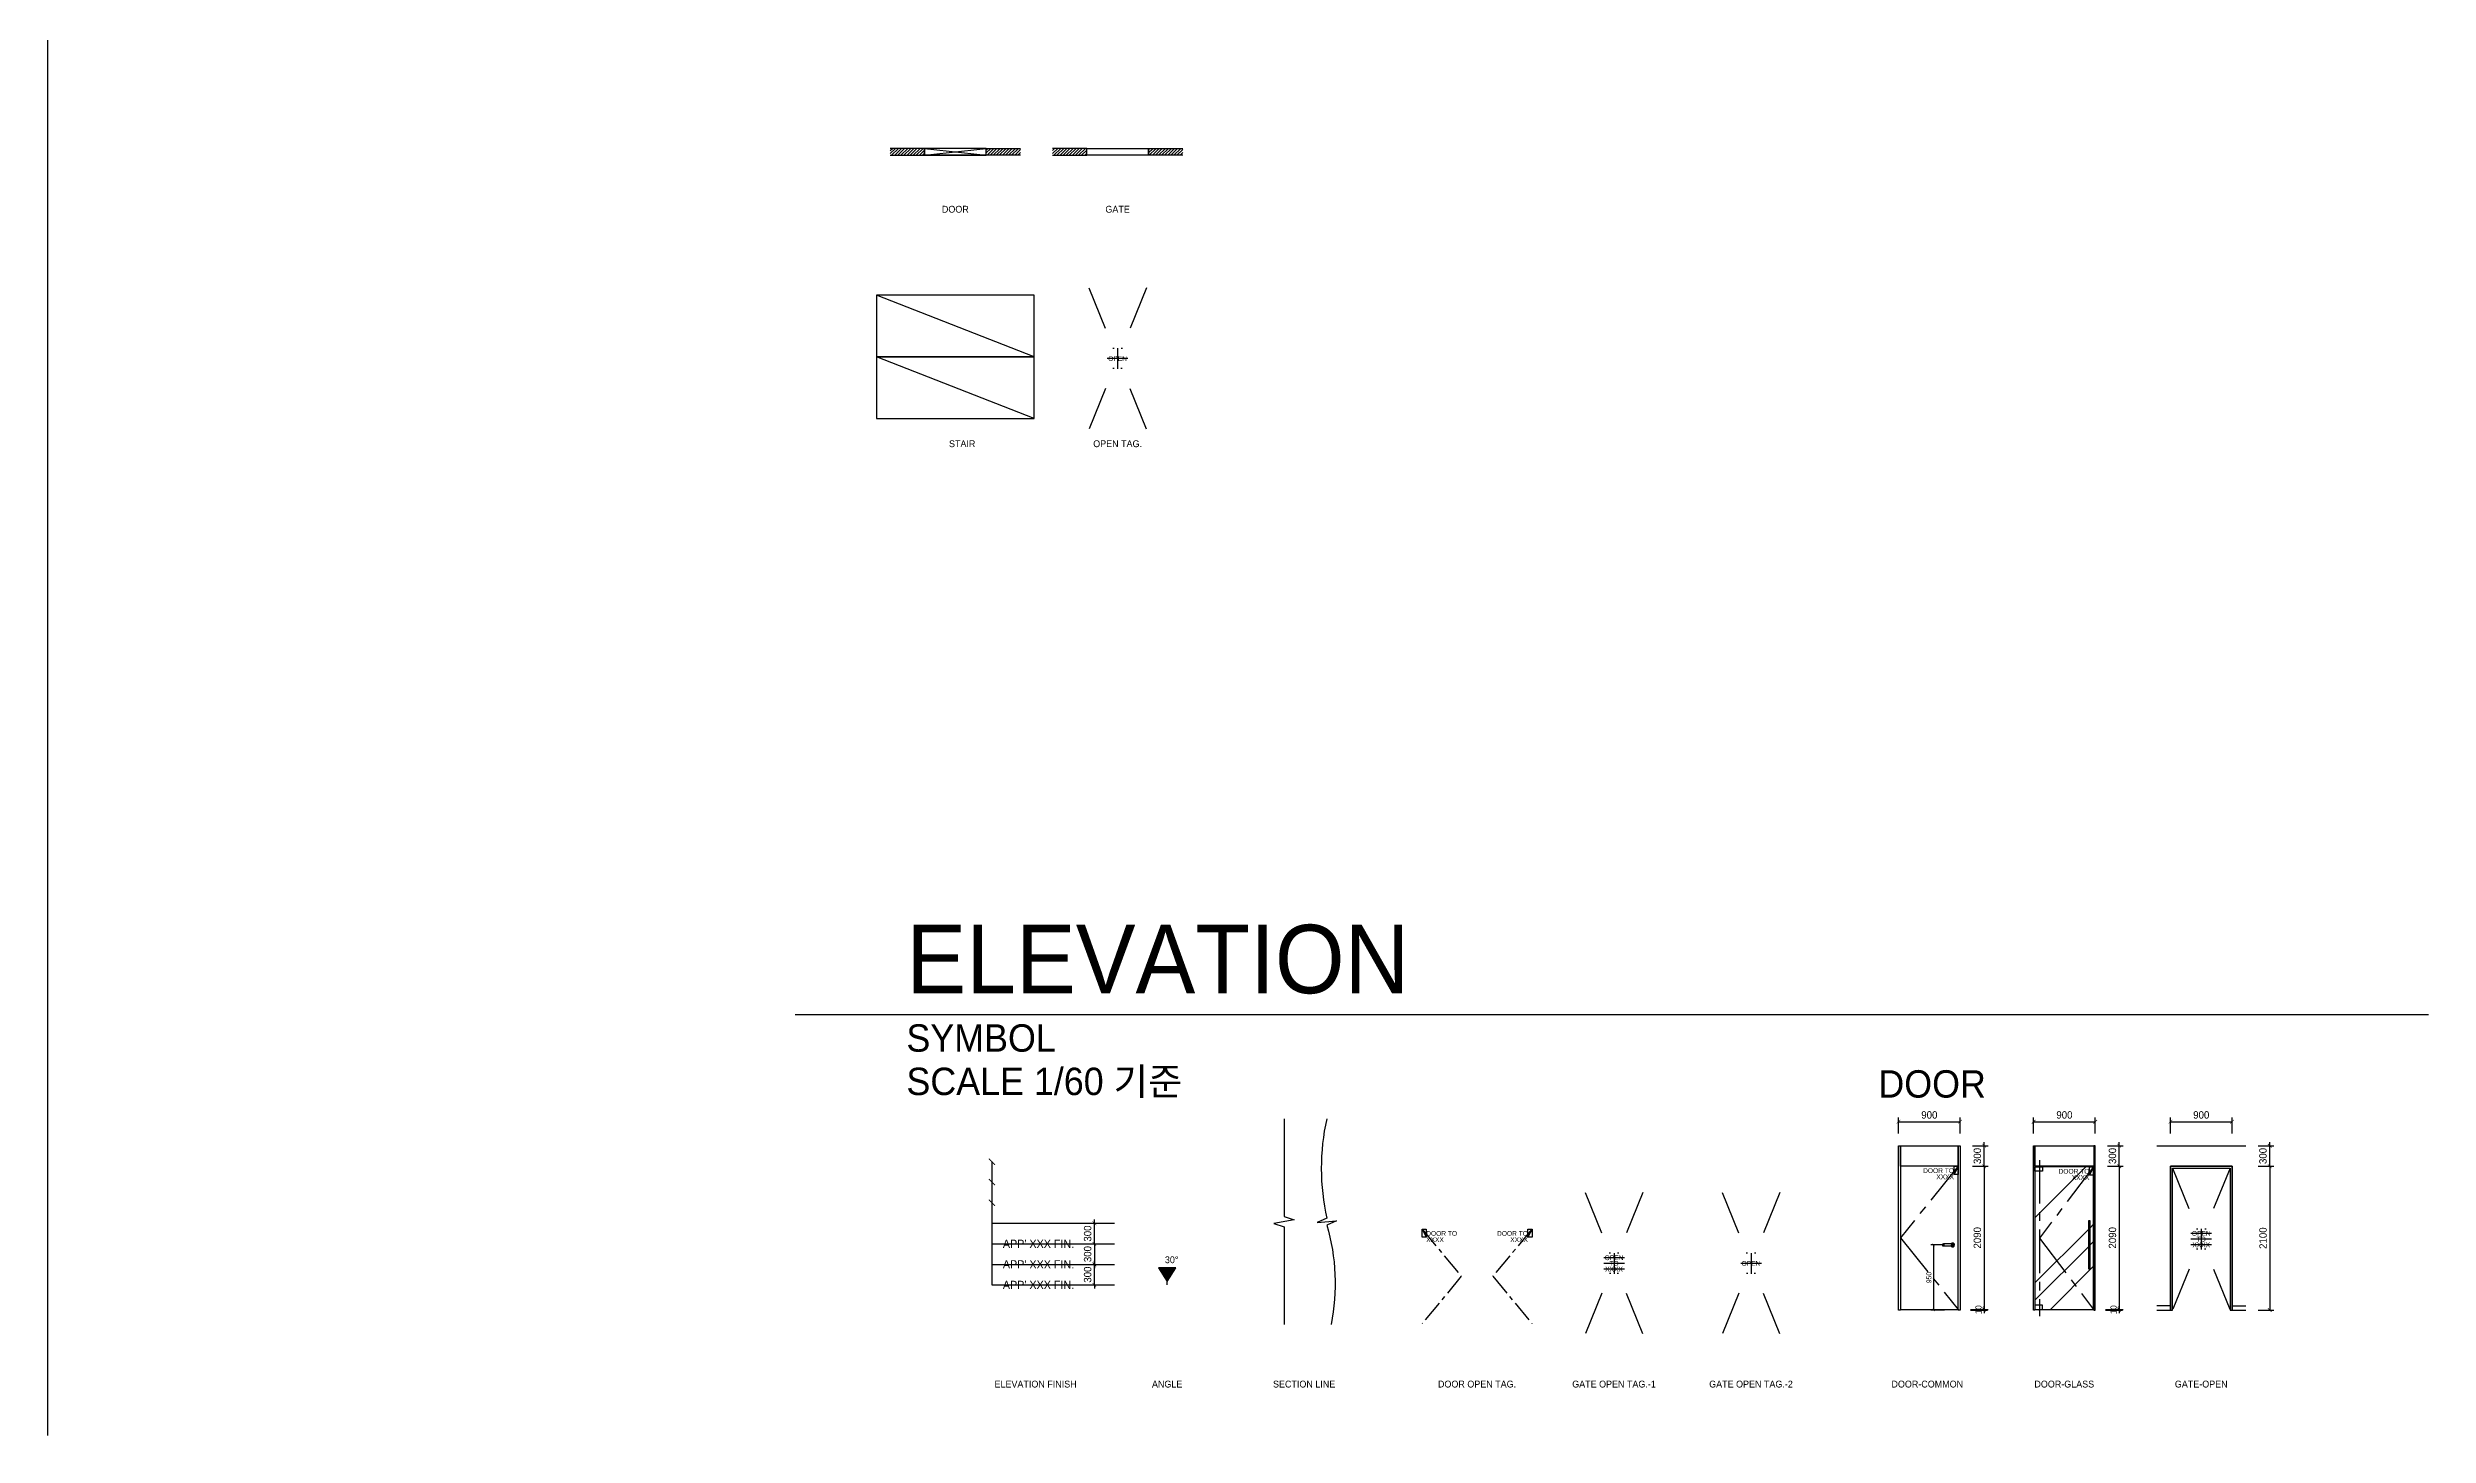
# Model space of a CAD drawing. Header units: millimetres. Extents: x -551172 to 227904, y -3435 to 261611.
# Drawn here: x -475751 to -440991, y 102667 to 122932 of the extents above; entities that cross this region are included whole.
import ezdxf
from ezdxf.enums import TextEntityAlignment as Align

# ---------------------------------------------------------------- set-up
doc = ezdxf.new("R2010")
doc.units = ezdxf.units.MM
doc.header["$LTSCALE"] = 100
doc.header["$PDMODE"] = 3
doc.linetypes.add('CENTER', pattern=[50.8, 31.75, -6.35, 6.35, -6.35])
doc.linetypes.add('DIVIDE', pattern=[31.75, 12.7, -6.35, 0, -6.35, 0, -6.35])
doc.layers.get('DEFPOINTS').update_dxf_attribs({"color": 248})
for name, color, linetype in [('0 @ 1', 7, 'Continuous'), ('C-DOOR', 1, 'Continuous'), ('C-OPEN', 1, 'DIVIDE'), ('C-STAIR', 1, 'Continuous'), ('E-BASEBOARD', 5, 'Continuous'), ('E-DIM(IN)', 14, 'Continuous'), ('E-DIM(OUT)', 1, 'Continuous'), ('E-DOOR', 6, 'Continuous'), ('E-DOOR @ 1', 6, 'Continuous'), ('E-DOOR(OPEN)', 1, 'CENTER'), ('E-DOOR(OPEN) @ 1', 1, 'CENTER'), ('E-HAT', 251, 'Continuous'), ('E-OPEN', 1, 'DIVIDE'), ('E-OPEN @ 1', 1, 'DIVIDE'), ('E-SYM', 7, 'Continuous'), ('E-SYM @ 1', 7, 'Continuous'), ('E-WALL1', 2, 'Continuous'), ('E-WALL2', 3, 'Continuous'), ('F-HAT', 251, 'Continuous'), ('F-WALL1', 2, 'Continuous'), ('F-WALL2', 3, 'Continuous')]:
    doc.layers.add(name, color=color, linetype=linetype)
doc.styles.add('YOURNAME', font='HYWULM.TTF')
doc.dimstyles.new('YOURNAME-100', dxfattribs={"dimscale": 100, "dimtxt": 1.8, "dimasz": 0.9, "dimexe": 1, "dimexo": 3, "dimgap": 0.7, "dimtad": 1, "dimdec": 0, "dimzin": 0, "dimdsep": 46, "dimtxsty": 'YOURNAME', "dimblk": 'ARCHTICK', "dimcen": 0, "dimclrd": 1, "dimclre": 1, "dimclrt": 7, "dimadec": 0, "dimazin": 0, "dimtfac": 1, "dimtdec": 0, "dimtix": 1, "dimtmove": 2, "dimatfit": 3, "dimldrblk": 'ARCHTICK', "dimfxl": 0, "dimtolj": 1, "dimtzin": 0, "dimarcsym": 0})
doc.dimstyles.new('YOURNAME-40', dxfattribs={"dimscale": 40, "dimtxt": 1.8, "dimasz": 0.9, "dimexe": 1, "dimexo": 3, "dimgap": 0.7, "dimtad": 1, "dimdec": 0, "dimzin": 0, "dimdsep": 46, "dimtxsty": 'YOURNAME', "dimblk": 'ARCHTICK', "dimcen": 0, "dimclrd": 1, "dimclre": 1, "dimclrt": 7, "dimadec": 0, "dimazin": 0, "dimtfac": 1, "dimtdec": 0, "dimtix": 1, "dimtmove": 2, "dimatfit": 3, "dimldrblk": 'ARCHTICK', "dimfxl": 0, "dimtolj": 1, "dimtzin": 0, "dimarcsym": 0})
doc.dimstyles.new('YOURNAME-50', dxfattribs={"dimscale": 50, "dimtxt": 1.8, "dimasz": 0.9, "dimexe": 1, "dimexo": 3, "dimgap": 0.7, "dimtad": 1, "dimdec": 0, "dimzin": 0, "dimdsep": 46, "dimtxsty": 'YOURNAME', "dimblk": 'ARCHTICK', "dimcen": 0, "dimclrd": 1, "dimclre": 1, "dimclrt": 7, "dimadec": 0, "dimazin": 0, "dimtfac": 1, "dimtdec": 0, "dimtix": 1, "dimtmove": 2, "dimatfit": 3, "dimldrblk": 'ARCHTICK', "dimfxl": 0, "dimtolj": 1, "dimtzin": 0, "dimarcsym": 0})
doc.dimstyles.new('YOURNAME-60', dxfattribs={"dimscale": 60, "dimtxt": 1.8, "dimasz": 0.9, "dimexe": 1, "dimexo": 3, "dimgap": 0.7, "dimtad": 1, "dimdec": 0, "dimzin": 0, "dimdsep": 46, "dimtxsty": 'YOURNAME', "dimblk": 'ARCHTICK', "dimcen": 0, "dimclrd": 1, "dimclre": 1, "dimclrt": 7, "dimadec": 0, "dimazin": 0, "dimtfac": 1, "dimtdec": 0, "dimtix": 1, "dimtmove": 2, "dimatfit": 3, "dimldrblk": 'ARCHTICK', "dimfxl": 0, "dimtolj": 1, "dimtzin": 0, "dimarcsym": 0})

# ---------------------------------------------------------------- blocks, each defined once
blk = doc.blocks.new('E-SYM-GATE OPEN')
at = {"layer": 'DEFPOINTS'}
for p, q in [((-66232, -58141), (-66532, -58141)), ((-66232, -58308), (-66532, -58308))]:
    blk.add_line(p, q, dxfattribs=at)
at = {"layer": 'DEFPOINTS', "color": 156}
for p, q in [((-66232, -58224), (-66532, -58224)), ((-66382, -58074), (-66382, -58374))]:
    blk.add_line(p, q, dxfattribs=at)
at = {"layer": 'E-OPEN', "color": 7, "style": 'YOURNAME'}
blk.add_attdef('OPNAME', text='', height=70, dxfattribs=at).set_placement((-66382, -58308), align=Align.MIDDLE_CENTER)
at = {"layer": 'E-OPEN @ 1', "color": 7, "style": 'YOURNAME'}
for s, p in [('OPEN', (-66382, -58141)), ('TO', (-66382, -58224))]:
    blk.add_text(s, height=70, dxfattribs=at).set_placement(p, align=Align.MIDDLE_CENTER)
blk = doc.blocks.new('*U596')
at = {"layer": 'E-SYM'}
ref = blk.add_blockref('E-SYM-GATE OPEN', (-377925, 163757), dxfattribs=at)
ref.add_attrib('OPNAME', 'XXXX', dxfattribs={"layer": 'E-DOOR @ 1', "color": 7, "height": 70, "style": 'YOURNAME'}).set_placement((-444307, 105449), align=Align.MIDDLE_CENTER)
blk = doc.blocks.new('E-SYM-RM.NAME2')
at = {"layer": 'DEFPOINTS', "color": 156}
blk.add_line((-180045, -52344), (-180105, -52464), dxfattribs=at)
blk.add_lwpolyline([(-180105, -52344), (-180045, -52344), (-180045, -52464), (-180105, -52464)], close=True, dxfattribs=at)
at = {"layer": 'E-DOOR(OPEN)', "color": 7, "style": 'YOURNAME'}
blk.add_attdef('RMNAME', text='', height=70, dxfattribs=at).set_placement((-180105, -52464), align=Align.TOP_RIGHT)
blk.add_attdef('DOORTO', text='', height=70, dxfattribs=at).set_placement((-180105, -52464), align=Align.BOTTOM_RIGHT)
blk = doc.blocks.new('*U597')
at = {"layer": 'E-DOOR(OPEN)'}
ref = blk.add_blockref('E-SYM-RM.NAME2', (-267812, 158942), dxfattribs=at)
ref.add_attrib('DOORTO', 'DOOR TO', dxfattribs={"layer": 'E-DOOR(OPEN) @ 1', "color": 7, "height": 70, "style": 'YOURNAME'}).set_placement((-447917, 106477), align=Align.BOTTOM_RIGHT)
ref.add_attrib('RMNAME', 'XXXX', dxfattribs={"layer": 'E-DOOR(OPEN) @ 1', "color": 7, "height": 70, "style": 'YOURNAME'}).set_placement((-447917, 106477), align=Align.TOP_RIGHT)
blk = doc.blocks.new('*U598')
at = {"layer": 'E-DOOR(OPEN)'}
ref = blk.add_blockref('E-SYM-RM.NAME2', (-265834, 158932), dxfattribs=at)
ref.add_attrib('DOORTO', 'DOOR TO', dxfattribs={"layer": 'E-DOOR(OPEN) @ 1', "color": 7, "height": 70, "style": 'YOURNAME'}).set_placement((-445940, 106467), align=Align.BOTTOM_RIGHT)
ref.add_attrib('RMNAME', 'XXXX', dxfattribs={"layer": 'E-DOOR(OPEN) @ 1', "color": 7, "height": 70, "style": 'YOURNAME'}).set_placement((-445940, 106467), align=Align.TOP_RIGHT)
blk = doc.blocks.new('_ArchTick')
at = {"color": 0, "linetype": 'ByBlock', "const_width": 0.15}
blk.add_lwpolyline([(-0.5, -0.5), (0.5, 0.5)], dxfattribs=at)
blk = doc.blocks.new('*D47')
at = {"layer": 'DEFPOINTS', "color": 0}
for p in [(-447827, 107247), (-448727, 106897), (-447827, 106897)]:
    blk.add_point(p, dxfattribs=at)
at = {"layer": 'E-DIM(OUT)', "color": 1, "lineweight": -2}
for p, q in [((-448727, 107077), (-448727, 107307)), ((-448727, 107247), (-447827, 107247)), ((-447827, 107077), (-447827, 107307))]:
    blk.add_line(p, q, dxfattribs=at)
at = {"layer": 'E-DIM(OUT)', "color": 1, "lineweight": -2, "xscale": 54, "yscale": 54, "zscale": 54, "rotation": 180}
blk.add_blockref('_ArchTick', (-448727, 107247), dxfattribs=at)
at = {"layer": 'E-DIM(OUT)', "color": 1, "lineweight": -2, "xscale": 54, "yscale": 54, "zscale": 54}
blk.add_blockref('_ArchTick', (-447827, 107247), dxfattribs=at)
at = {"layer": 'E-DIM(OUT)', "color": 7, "insert": (-448277, 107346), "char_height": 108, "attachment_point": 5, "style": 'YOURNAME'}
blk.add_mtext('\\A1;900', dxfattribs=at)
blk = doc.blocks.new('*D48')
at = {"layer": 'DEFPOINTS', "color": 0}
for p in [(-445855, 107247), (-446755, 106897), (-445855, 106897)]:
    blk.add_point(p, dxfattribs=at)
at = {"layer": 'E-DIM(OUT)', "color": 1, "lineweight": -2}
for p, q in [((-446755, 107077), (-446755, 107307)), ((-446755, 107247), (-445855, 107247)), ((-445855, 107077), (-445855, 107307))]:
    blk.add_line(p, q, dxfattribs=at)
at = {"layer": 'E-DIM(OUT)', "color": 1, "lineweight": -2, "xscale": 54, "yscale": 54, "zscale": 54, "rotation": 180}
blk.add_blockref('_ArchTick', (-446755, 107247), dxfattribs=at)
at = {"layer": 'E-DIM(OUT)', "color": 1, "lineweight": -2, "xscale": 54, "yscale": 54, "zscale": 54}
blk.add_blockref('_ArchTick', (-445855, 107247), dxfattribs=at)
at = {"layer": 'E-DIM(OUT)', "color": 7, "insert": (-446305, 107346), "char_height": 108, "attachment_point": 5, "style": 'YOURNAME'}
blk.add_mtext('\\A1;900', dxfattribs=at)
blk = doc.blocks.new('*D49')
at = {"layer": 'DEFPOINTS', "color": 0}
for p in [(-445855, 106597), (-445855, 104507), (-445505, 104507)]:
    blk.add_point(p, dxfattribs=at)
at = {"layer": 'E-DIM(OUT)', "color": 1, "lineweight": -2}
for p, q in [((-445675, 106597), (-445445, 106597)), ((-445505, 106597), (-445505, 104507)), ((-445675, 104507), (-445445, 104507))]:
    blk.add_line(p, q, dxfattribs=at)
at = {"layer": 'E-DIM(OUT)', "color": 1, "lineweight": -2, "xscale": 54, "yscale": 54, "zscale": 54}
for p, rotation in [((-445505, 106597), 90), ((-445505, 104507), 270)]:
    blk.add_blockref('_ArchTick', p, dxfattribs=dict(at, rotation=rotation))
at = {"layer": 'E-DIM(OUT)', "color": 7, "insert": (-445603, 105552), "char_height": 108, "attachment_point": 5, "rotation": 90, "style": 'YOURNAME'}
blk.add_mtext('\\A1;2090', dxfattribs=at)
blk = doc.blocks.new('*D50')
at = {"layer": 'DEFPOINTS', "color": 0}
for p in [(-445855, 104507), (-445855, 104497), (-445505, 104507)]:
    blk.add_point(p, dxfattribs=at)
at = {"layer": 'E-DIM(OUT)', "color": 1, "lineweight": -2}
for p, q in [((-445705, 104507), (-445455, 104507)), ((-445705, 104497), (-445455, 104497)), ((-445505, 104507), (-445505, 104552)), ((-445505, 104497), (-445505, 104507)), ((-445505, 104497), (-445505, 104452))]:
    blk.add_line(p, q, dxfattribs=at)
at = {"layer": 'E-DIM(OUT)', "color": 1, "lineweight": -2, "xscale": 45, "yscale": 45, "zscale": 45}
for p, rotation in [((-445505, 104507), 270), ((-445505, 104497), 90)]:
    blk.add_blockref('_ArchTick', p, dxfattribs=dict(at, rotation=rotation))
at = {"layer": 'E-DIM(OUT)', "color": 7, "insert": (-445587, 104502), "char_height": 90, "attachment_point": 5, "rotation": 90, "style": 'YOURNAME'}
blk.add_mtext('\\A1;10', dxfattribs=at)
blk = doc.blocks.new('*D51')
at = {"layer": 'DEFPOINTS', "color": 0}
for p in [(-445855, 106897), (-445505, 106897), (-445855, 106597)]:
    blk.add_point(p, dxfattribs=at)
at = {"layer": 'E-DIM(OUT)', "color": 1, "lineweight": -2}
for p, q in [((-445675, 106897), (-445445, 106897)), ((-445505, 106897), (-445505, 106951)), ((-445505, 106597), (-445505, 106897)), ((-445675, 106597), (-445445, 106597)), ((-445505, 106597), (-445505, 106543))]:
    blk.add_line(p, q, dxfattribs=at)
at = {"layer": 'E-DIM(OUT)', "color": 1, "lineweight": -2, "xscale": 54, "yscale": 54, "zscale": 54}
for p, rotation in [((-445505, 106897), 270), ((-445505, 106597), 90)]:
    blk.add_blockref('_ArchTick', p, dxfattribs=dict(at, rotation=rotation))
at = {"layer": 'E-DIM(OUT)', "color": 7, "insert": (-445603, 106747), "char_height": 108, "attachment_point": 5, "rotation": 90, "style": 'YOURNAME'}
blk.add_mtext('\\A1;300', dxfattribs=at)
blk = doc.blocks.new('*D52')
at = {"layer": 'DEFPOINTS', "color": 0}
for p in [(-447827, 106597), (-447827, 104507), (-447477, 104507)]:
    blk.add_point(p, dxfattribs=at)
at = {"layer": 'E-DIM(OUT)', "color": 1, "lineweight": -2}
for p, q in [((-447647, 106597), (-447417, 106597)), ((-447477, 106597), (-447477, 104507)), ((-447647, 104507), (-447417, 104507))]:
    blk.add_line(p, q, dxfattribs=at)
at = {"layer": 'E-DIM(OUT)', "color": 1, "lineweight": -2, "xscale": 54, "yscale": 54, "zscale": 54}
for p, rotation in [((-447477, 106597), 90), ((-447477, 104507), 270)]:
    blk.add_blockref('_ArchTick', p, dxfattribs=dict(at, rotation=rotation))
at = {"layer": 'E-DIM(OUT)', "color": 7, "insert": (-447576, 105552), "char_height": 108, "attachment_point": 5, "rotation": 90, "style": 'YOURNAME'}
blk.add_mtext('\\A1;2090', dxfattribs=at)
blk = doc.blocks.new('*D53')
at = {"layer": 'DEFPOINTS', "color": 0}
for p in [(-447827, 104507), (-447827, 104497), (-447477, 104507)]:
    blk.add_point(p, dxfattribs=at)
at = {"layer": 'E-DIM(OUT)', "color": 1, "lineweight": -2}
for p, q in [((-447677, 104507), (-447427, 104507)), ((-447677, 104497), (-447427, 104497)), ((-447477, 104507), (-447477, 104552)), ((-447477, 104497), (-447477, 104507)), ((-447477, 104497), (-447477, 104452))]:
    blk.add_line(p, q, dxfattribs=at)
at = {"layer": 'E-DIM(OUT)', "color": 1, "lineweight": -2, "xscale": 45, "yscale": 45, "zscale": 45}
for p, rotation in [((-447477, 104507), 270), ((-447477, 104497), 90)]:
    blk.add_blockref('_ArchTick', p, dxfattribs=dict(at, rotation=rotation))
at = {"layer": 'E-DIM(OUT)', "color": 7, "insert": (-447559, 104502), "char_height": 90, "attachment_point": 5, "rotation": 90, "style": 'YOURNAME'}
blk.add_mtext('\\A1;10', dxfattribs=at)
blk = doc.blocks.new('*D54')
at = {"layer": 'DEFPOINTS', "color": 0}
for p in [(-447827, 106897), (-447477, 106897), (-447827, 106597)]:
    blk.add_point(p, dxfattribs=at)
at = {"layer": 'E-DIM(OUT)', "color": 1, "lineweight": -2}
for p, q in [((-447647, 106897), (-447417, 106897)), ((-447477, 106897), (-447477, 106951)), ((-447477, 106597), (-447477, 106897)), ((-447647, 106597), (-447417, 106597)), ((-447477, 106597), (-447477, 106543))]:
    blk.add_line(p, q, dxfattribs=at)
at = {"layer": 'E-DIM(OUT)', "color": 1, "lineweight": -2, "xscale": 54, "yscale": 54, "zscale": 54}
for p, rotation in [((-447477, 106897), 270), ((-447477, 106597), 90)]:
    blk.add_blockref('_ArchTick', p, dxfattribs=dict(at, rotation=rotation))
at = {"layer": 'E-DIM(OUT)', "color": 7, "insert": (-447576, 106747), "char_height": 108, "attachment_point": 5, "rotation": 90, "style": 'YOURNAME'}
blk.add_mtext('\\A1;300', dxfattribs=at)
blk = doc.blocks.new('*D55')
at = {"layer": 'DEFPOINTS', "color": 0}
for p in [(-447937, 105447), (-448217, 104497), (-447937, 104497)]:
    blk.add_point(p, dxfattribs=at)
at = {"layer": 'E-DIM(IN)', "color": 1, "lineweight": -2}
for p, q in [((-448057, 105447), (-448257, 105447)), ((-448217, 105447), (-448217, 104497)), ((-448057, 104497), (-448257, 104497))]:
    blk.add_line(p, q, dxfattribs=at)
at = {"layer": 'E-DIM(IN)', "color": 1, "lineweight": -2, "xscale": 36, "yscale": 36, "zscale": 36}
for p, rotation in [((-448217, 105447), 90), ((-448217, 104497), 270)]:
    blk.add_blockref('_ArchTick', p, dxfattribs=dict(at, rotation=rotation))
at = {"layer": 'E-DIM(IN)', "color": 7, "insert": (-448283, 104972), "char_height": 72, "attachment_point": 5, "rotation": 90, "style": 'YOURNAME'}
blk.add_mtext('\\A1;950', dxfattribs=at)
blk = doc.blocks.new('*D56')
at = {"layer": 'DEFPOINTS', "color": 0}
for p in [(-443657, 106597), (-443657, 104497), (-443307, 104497)]:
    blk.add_point(p, dxfattribs=at)
at = {"layer": 'E-DIM(OUT)', "color": 1, "lineweight": -2}
for p, q in [((-443477, 106597), (-443247, 106597)), ((-443307, 106597), (-443307, 104497)), ((-443477, 104497), (-443247, 104497))]:
    blk.add_line(p, q, dxfattribs=at)
at = {"layer": 'E-DIM(OUT)', "color": 1, "lineweight": -2, "xscale": 54, "yscale": 54, "zscale": 54}
for p, rotation in [((-443307, 106597), 90), ((-443307, 104497), 270)]:
    blk.add_blockref('_ArchTick', p, dxfattribs=dict(at, rotation=rotation))
at = {"layer": 'E-DIM(OUT)', "color": 7, "insert": (-443405, 105547), "char_height": 108, "attachment_point": 5, "rotation": 90, "style": 'YOURNAME'}
blk.add_mtext('\\A1;2100', dxfattribs=at)
blk = doc.blocks.new('*D57')
at = {"layer": 'DEFPOINTS', "color": 0}
for p in [(-443657, 106897), (-443307, 106897), (-443657, 106597)]:
    blk.add_point(p, dxfattribs=at)
at = {"layer": 'E-DIM(OUT)', "color": 1, "lineweight": -2}
for p, q in [((-443477, 106897), (-443247, 106897)), ((-443307, 106897), (-443307, 106951)), ((-443307, 106597), (-443307, 106897)), ((-443477, 106597), (-443247, 106597)), ((-443307, 106597), (-443307, 106543))]:
    blk.add_line(p, q, dxfattribs=at)
at = {"layer": 'E-DIM(OUT)', "color": 1, "lineweight": -2, "xscale": 54, "yscale": 54, "zscale": 54}
for p, rotation in [((-443307, 106897), 270), ((-443307, 106597), 90)]:
    blk.add_blockref('_ArchTick', p, dxfattribs=dict(at, rotation=rotation))
at = {"layer": 'E-DIM(OUT)', "color": 7, "insert": (-443406, 106747), "char_height": 108, "attachment_point": 5, "rotation": 90, "style": 'YOURNAME'}
blk.add_mtext('\\A1;300', dxfattribs=at)
blk = doc.blocks.new('*D58')
at = {"layer": 'DEFPOINTS', "color": 0}
for p in [(-443857, 107247), (-444757, 106897), (-443857, 106897)]:
    blk.add_point(p, dxfattribs=at)
at = {"layer": 'E-DIM(OUT)', "color": 1, "lineweight": -2}
for p, q in [((-444757, 107077), (-444757, 107307)), ((-444757, 107247), (-443857, 107247)), ((-443857, 107077), (-443857, 107307))]:
    blk.add_line(p, q, dxfattribs=at)
at = {"layer": 'E-DIM(OUT)', "color": 1, "lineweight": -2, "xscale": 54, "yscale": 54, "zscale": 54, "rotation": 180}
blk.add_blockref('_ArchTick', (-444757, 107247), dxfattribs=at)
at = {"layer": 'E-DIM(OUT)', "color": 1, "lineweight": -2, "xscale": 54, "yscale": 54, "zscale": 54}
blk.add_blockref('_ArchTick', (-443857, 107247), dxfattribs=at)
at = {"layer": 'E-DIM(OUT)', "color": 7, "insert": (-444307, 107346), "char_height": 108, "attachment_point": 5, "style": 'YOURNAME'}
blk.add_mtext('\\A1;900', dxfattribs=at)
blk = doc.blocks.new('*U606')
at = {"layer": 'E-OPEN'}
ref = blk.add_blockref('E-SYM-GATE OPEN', (-386498, 163402), dxfattribs=at)
ref.add_attrib('OPNAME', 'XXXX', dxfattribs={"layer": 'E-DOOR @ 1', "color": 7, "height": 70, "style": 'YOURNAME'}).set_placement((-452881, 105094), align=Align.MIDDLE_CENTER)
blk = doc.blocks.new('*U607')
at = {"layer": 'E-DOOR(OPEN)'}
ref = blk.add_blockref('E-SYM-RM.NAME2', (-274033, 158024), dxfattribs=at)
ref.add_attrib('DOORTO', 'DOOR TO', dxfattribs={"layer": 'E-DOOR @ 1', "color": 7, "height": 70, "style": 'YOURNAME'}).set_placement((-454138, 105560), align=Align.BOTTOM_RIGHT)
ref.add_attrib('RMNAME', 'XXXX', dxfattribs={"layer": 'E-DOOR @ 1', "color": 7, "height": 70, "style": 'YOURNAME'}).set_placement((-454138, 105560), align=Align.TOP_RIGHT)
blk = doc.blocks.new('E-SYM-RM.NAME1')
at = {"layer": 'DEFPOINTS', "color": 156}
blk.add_line((-63762, -52766), (-63702, -52886), dxfattribs=at)
blk.add_lwpolyline([(-63762, -52766), (-63702, -52766), (-63702, -52886), (-63762, -52886)], close=True, dxfattribs=at)
at = {"layer": 'E-DOOR(OPEN)', "color": 7, "style": 'YOURNAME'}
blk.add_attdef('DOORTO', text='', height=70, dxfattribs=at).set_placement((-63702, -52886), align=Align.BOTTOM_LEFT)
blk.add_attdef('RMNAME', text='', height=70, dxfattribs=at).set_placement((-63702, -52886), align=Align.TOP_LEFT)
blk = doc.blocks.new('*U608')
at = {"layer": 'E-DOOR(OPEN)'}
ref = blk.add_blockref('E-SYM-RM.NAME1', (-391921, 158446), dxfattribs=at)
ref.add_attrib('DOORTO', 'DOOR TO', dxfattribs={"layer": 'E-DOOR @ 1', "color": 7, "height": 70, "style": 'YOURNAME'}).set_placement((-455623, 105560), align=Align.BOTTOM_LEFT)
ref.add_attrib('RMNAME', 'XXXX', dxfattribs={"layer": 'E-DOOR @ 1', "color": 7, "height": 70, "style": 'YOURNAME'}).set_placement((-455623, 105560), align=Align.TOP_LEFT)
blk = doc.blocks.new('E-SYM-OPEN')
at = {"layer": 'DEFPOINTS', "color": 156}
for p, q in [((77717, 69247), (77717, 68947)), ((77867, 69097), (77567, 69097))]:
    blk.add_line(p, q, dxfattribs=at)
at = {"layer": 'E-DOOR', "color": 7, "style": 'YOURNAME'}
blk.add_attdef('OPNAME', text='', height=70, dxfattribs=at).set_placement((77717, 69097), align=Align.MIDDLE_CENTER)
blk = doc.blocks.new('*U618')
at = {"layer": 'E-OPEN'}
ref = blk.add_blockref('E-SYM-OPEN', (-528597, 36081), dxfattribs=at)
ref.add_attrib('OPNAME', 'OPEN', dxfattribs={"layer": 'E-DOOR @ 1', "color": 7, "height": 70, "style": 'YOURNAME'}).set_placement((-450881, 105178), align=Align.MIDDLE_CENTER)
blk = doc.blocks.new('C-SYM-OPEN')
at = {"layer": 'DEFPOINTS', "color": 156}
for p, q in [((93642, 81016), (93342, 81016)), ((93492, 81166), (93492, 80866))]:
    blk.add_line(p, q, dxfattribs=at)
at = {"layer": 'C-OPEN', "color": 7, "style": 'YOURNAME'}
blk.add_attdef('OPNAME', text='', height=70, dxfattribs=at).set_placement((93492, 81016), align=Align.MIDDLE_CENTER)
blk = doc.blocks.new('*U621')
at = {"layer": 'C-OPEN'}
ref = blk.add_blockref('C-SYM-OPEN', (-553621, 37375), dxfattribs=at)
ref.add_attrib('OPNAME', 'OPEN', dxfattribs={"layer": 'E-DOOR @ 1', "color": 7, "height": 70, "style": 'YOURNAME'}).set_placement((-460129, 118391), align=Align.MIDDLE_CENTER)
blk = doc.blocks.new('E-SYM ANGLE')
at = {"layer": 'E-SYM'}
h = blk.add_hatch(color=1, dxfattribs=at)
h.dxf.hatch_style = 1
h.paths.add_polyline_path([(-114161, -31654), (-114286, -31654), (-114411, -31654), (-114286, -31854)])
at = {"layer": 'DEFPOINTS', "color": 156}
blk.add_line((-114286, -31904), (-114286, -31854), dxfattribs=at)
at = {"layer": 'E-SYM', "color": 1}
blk.add_lwpolyline([(-114161, -31654), (-114286, -31654), (-114411, -31654), (-114286, -31854)], close=True, dxfattribs=at)
blk = doc.blocks.new('*D220')
at = {"layer": 'DEFPOINTS', "color": 0}
for p in [(-460771, 105164), (-460468, 105164), (-460771, 104864)]:
    blk.add_point(p, dxfattribs=at)
at = {"layer": 'E-DIM(IN)', "lineweight": -2}
for p, q in [((-460591, 105164), (-460408, 105164)), ((-460468, 105164), (-460468, 105218)), ((-460468, 104864), (-460468, 105164)), ((-460591, 104864), (-460408, 104864)), ((-460468, 104864), (-460468, 104810))]:
    blk.add_line(p, q, dxfattribs=at)
at = {"layer": 'E-DIM(IN)', "lineweight": -2, "xscale": 54, "yscale": 54, "zscale": 54}
for p, rotation in [((-460468, 105164), 270), ((-460468, 104864), 90)]:
    blk.add_blockref('_ArchTick', p, dxfattribs=dict(at, rotation=rotation))
at = {"layer": 'E-DIM(IN)', "color": 7, "insert": (-460566, 105014), "char_height": 108, "attachment_point": 5, "rotation": 90, "style": 'YOURNAME'}
blk.add_mtext('\\A1;300', dxfattribs=at)
blk = doc.blocks.new('*D221')
at = {"layer": 'DEFPOINTS', "color": 0}
for p in [(-460771, 105464), (-460771, 105164), (-460468, 105164)]:
    blk.add_point(p, dxfattribs=at)
at = {"layer": 'E-DIM(IN)', "lineweight": -2}
for p, q in [((-460591, 105464), (-460408, 105464)), ((-460468, 105464), (-460468, 105518)), ((-460468, 105464), (-460468, 105164)), ((-460591, 105164), (-460408, 105164)), ((-460468, 105164), (-460468, 105110))]:
    blk.add_line(p, q, dxfattribs=at)
at = {"layer": 'E-DIM(IN)', "lineweight": -2, "xscale": 54, "yscale": 54, "zscale": 54}
for p, rotation in [((-460468, 105464), 270), ((-460468, 105164), 90)]:
    blk.add_blockref('_ArchTick', p, dxfattribs=dict(at, rotation=rotation))
at = {"layer": 'E-DIM(IN)', "color": 7, "insert": (-460566, 105314), "char_height": 108, "attachment_point": 5, "rotation": 90, "style": 'YOURNAME'}
blk.add_mtext('\\A1;300', dxfattribs=at)
blk = doc.blocks.new('*D222')
at = {"layer": 'DEFPOINTS', "color": 0}
for p in [(-460771, 105764), (-460468, 105764), (-460771, 105464)]:
    blk.add_point(p, dxfattribs=at)
at = {"layer": 'E-DIM(IN)', "lineweight": -2}
for p, q in [((-460591, 105764), (-460408, 105764)), ((-460468, 105764), (-460468, 105818)), ((-460468, 105464), (-460468, 105764)), ((-460591, 105464), (-460408, 105464)), ((-460468, 105464), (-460468, 105410))]:
    blk.add_line(p, q, dxfattribs=at)
at = {"layer": 'E-DIM(IN)', "lineweight": -2, "xscale": 54, "yscale": 54, "zscale": 54}
for p, rotation in [((-460468, 105764), 270), ((-460468, 105464), 90)]:
    blk.add_blockref('_ArchTick', p, dxfattribs=dict(at, rotation=rotation))
at = {"layer": 'E-DIM(IN)', "color": 7, "insert": (-460566, 105614), "char_height": 108, "attachment_point": 5, "rotation": 90, "style": 'YOURNAME'}
blk.add_mtext('\\A1;300', dxfattribs=at)

msp = doc.modelspace()

# ---------------------------------------------------------------- hatches: boundary and pattern name
at = {"layer": 'E-HAT'}
h = msp.add_hatch(dxfattribs=at)
h.set_pattern_fill('AR-RROOF', color=256, scale=50, angle=45)
h.set_pattern_definition([(45, (-262136.4, 163768.7), (1077.631, 2873.682), [19050, -2540, 6350, -1270]), (45, (-261391, 165412), (-2092.4, 296.348), [3810, -419.1, 7620, -952.5]), (45, (-262450.75, 164981), (4068.056, 5271.4103), [10160, -1778, 5080, -1270])])
h.paths.add_polyline_path([(-445879.7, 106537.4), (-445989.7, 106537.4), (-445989.7, 106597.4), (-446734.7, 106597.4), (-446734.7, 104507.4), (-445989.7, 104507.4), (-445989.7, 104567.4), (-445879.7, 104567.4)])
h.paths.add_polyline_path([(-445929.7, 105797.4), (-445929.7, 105097.4), (-445954.7, 105097.4), (-445954.7, 105797.4)], flags=16)
at = {"layer": 'F-HAT'}
h = msp.add_hatch(dxfattribs=at)
h.set_pattern_fill('ANSI31', color=256, scale=10)
h.set_pattern_definition([(45, (-278939.2, 153094.716), (-22.4506403, 22.4506403), [])])
edge = h.paths.add_edge_path()
edge.add_line((-461547.6, 121360.7), (-462047.6, 121360.7))
edge.add_line((-462047.6, 121360.7), (-462047.6, 121460.7))
edge.add_line((-462047.6, 121460.7), (-461547.6, 121460.7))
edge = h.paths.add_edge_path()
edge.add_line((-463447.6, 121360.7), (-462947.6, 121360.7))
edge.add_line((-462947.6, 121360.7), (-462947.6, 121460.7))
edge.add_line((-462947.6, 121460.7), (-463447.6, 121460.7))
h = msp.add_hatch(dxfattribs=at)
h.set_pattern_fill('ANSI31', color=256, scale=10)
h.set_pattern_definition([(45, (-276570.202, 153094.716), (-22.4506403, 22.4506403), [])])
edge = h.paths.add_edge_path()
edge.add_line((-459178.6, 121360.7), (-459678.6, 121360.7))
edge.add_line((-459678.6, 121360.7), (-459678.6, 121460.7))
edge.add_line((-459678.6, 121460.7), (-459178.6, 121460.7))
edge = h.paths.add_edge_path()
edge.add_line((-461078.6, 121360.7), (-460578.6, 121360.7))
edge.add_line((-460578.6, 121360.7), (-460578.6, 121460.7))
edge.add_line((-460578.6, 121460.7), (-461078.6, 121460.7))

# ---------------------------------------------------------------- linework, layer by layer
at = {"layer": 'C-DOOR'}
msp.add_lwpolyline([(-462947.6, 121460.7), (-462947.6, 121360.7), (-462047.6, 121360.7), (-462047.6, 121460.7), (-462947.6, 121460.7), (-462047.6, 121360.7), (-462947.6, 121360.7), (-462047.6, 121460.7)], dxfattribs=at)
msp.add_lwpolyline([(-460578.6, 121460.7), (-459678.6, 121460.7), (-459678.6, 121360.7), (-460578.6, 121360.7)], close=True, dxfattribs=at)
at = {"layer": 'C-OPEN', "ltscale": 0.5}
for p, q in [((-459708.6, 119426), (-460548.6, 117356)), ((-460548.6, 119426), (-459708.6, 117356))]:
    msp.add_line(p, q, dxfattribs=at)
at = {"layer": 'C-STAIR', "color": 1}
for p, q in [((-461347.6, 118415.1), (-463647.6, 119315.1)), ((-461347.6, 117515.1), (-463647.6, 118415.1))]:
    msp.add_line(p, q, dxfattribs=at)
for points in [[(-463647.6, 119315.1), (-463647.6, 118415.1), (-461347.6, 118415.1), (-461347.6, 119315.1)], [(-463647.6, 118415.1), (-463647.6, 117515.1), (-461347.6, 117515.1), (-461347.6, 118415.1)]]:
    msp.add_lwpolyline(points, close=True, dxfattribs=at)
at = {"layer": 'DEFPOINTS', "color": 156}
for p, q in [((-475750.7, 215514.9), (-475750.7, 102666.6)), ((-464835.8, 108812.4), (-440990.9, 108812.4))]:
    msp.add_line(p, q, dxfattribs=at)
at = {"layer": 'DEFPOINTS'}
for p, q in [((-461963.9, 105764.2), (-460172.9, 105764.2)), ((-461963.9, 105464.2), (-460172.9, 105464.2)), ((-461963.9, 105164.2), (-460172.9, 105164.2)), ((-461963.9, 104864.2), (-460172.9, 104864.2))]:
    msp.add_line(p, q, dxfattribs=at)
at = {"layer": 'E-BASEBOARD'}
for p, q in [((-444757.2, 104557.4), (-444957.2, 104557.4)), ((-443857.2, 104557.4), (-443657.2, 104557.4))]:
    msp.add_line(p, q, dxfattribs=at)
at = {"layer": 'E-DOOR', "color": 1, "linetype": 'CENTER', "ltscale": 0.2}
msp.add_line((-446669.3, 106687.4), (-446669.3, 104407.4), dxfattribs=at)
at = {"layer": 'E-DOOR', "color": 5}
for points in [[(-448727.2, 106897.4), (-448697.2, 106897.4), (-448697.2, 104497.4), (-448727.2, 104497.4)], [(-447857.2, 106897.4), (-447827.2, 106897.4), (-447827.2, 104497.4), (-447857.2, 104497.4)], [(-446754.7, 106897.4), (-446734.7, 106897.4), (-446734.7, 104497.4), (-446754.7, 104497.4)], [(-445874.7, 104497.4), (-445854.7, 104497.4), (-445854.7, 106897.4), (-445874.7, 106897.4)], [(-446624.7, 106527.4), (-446734.7, 106527.4), (-446734.7, 106587.4), (-446624.7, 106587.4)], [(-445954.7, 105097.4), (-445929.7, 105097.4), (-445929.7, 105797.4), (-445954.7, 105797.4)], [(-446624.7, 104567.4), (-446734.7, 104567.4), (-446734.7, 104507.4), (-446624.7, 104507.4)]]:
    msp.add_lwpolyline(points, close=True, dxfattribs=at)
at = {"layer": 'E-DOOR'}
for points in [[(-448697.2, 106897.4), (-447857.2, 106897.4), (-447857.2, 106597.4), (-448697.2, 106597.4)], [(-448697.2, 104507.4), (-447857.2, 104507.4), (-447857.2, 106597.4), (-448697.2, 106597.4)], [(-446734.7, 104507.4), (-445879.7, 104507.4), (-445879.7, 106587.4), (-446734.7, 106587.4)]]:
    msp.add_lwpolyline(points, close=True, dxfattribs=at)
at = {"layer": 'E-DOOR', "color": 1, "linetype": 'CENTER', "ltscale": 0.2}
for points in [[(-447857.2, 106597.4), (-448697.2, 105552.4), (-447857.2, 104507.4)], [(-445879.7, 106587.4), (-446669.3, 105547.4), (-445879.7, 104507.4)]]:
    msp.add_lwpolyline(points, dxfattribs=at)
at = {"layer": 'E-DOOR', "color": 8}
for points in [[(-446661.8, 106597.4), (-446676.8, 106597.4), (-446676.8, 106587.4), (-446661.8, 106587.4)], [(-447935.2, 105437.4), (-447939.2, 105437.4), (-447939.2, 105457.4), (-447935.2, 105457.4)], [(-446661.8, 104497.4), (-446676.8, 104497.4), (-446676.8, 104507.4), (-446661.8, 104507.4)]]:
    msp.add_lwpolyline(points, close=True, dxfattribs=at)
at = {"layer": 'E-DOOR'}
msp.add_lwpolyline([(-443887.2, 106567.4), (-443887.2, 104497.4), (-443857.2, 104497.4), (-443857.2, 106597.4), (-444757.2, 106597.4), (-444757.2, 104497.4), (-444727.2, 104497.4), (-444727.2, 106567.4), (-443887.2, 106567.4)], dxfattribs=at)
at = {"layer": 'E-DOOR', "color": 5}
msp.add_lwpolyline([(-448072.2, 105432.4), (-447937.2, 105432.4, -0.4142136), (-447952.2, 105447.4, -0.4142136), (-447937.2, 105462.4), (-448072.2, 105462.4, 1)], format="xyb", close=True, dxfattribs=at)
msp.add_circle((-447937.2, 105447.4), 15, dxfattribs=at)
msp.add_arc((-447937.2, 105447.4), 27.5, 213.02715, 146.97285, dxfattribs=at)
at = {"layer": 'E-DOOR(OPEN)', "color": 1, "linetype": 'CENTER', "ltscale": 0.1}
for points in [[(-455683, 105679.6), (-455111.7, 104989.6), (-455683, 104299.5)], [(-454078.5, 105679.6), (-454649.8, 104989.6), (-454078.5, 104299.5)]]:
    msp.add_lwpolyline(points, dxfattribs=at)
at = {"layer": 'E-OPEN', "ltscale": 0.5}
for p, q in [((-443887.2, 106567.4), (-444727.2, 104497.4)), ((-444727.2, 106567.4), (-443887.2, 104497.4)), ((-452460.7, 106212.7), (-453300.7, 104142.7)), ((-453300.7, 106212.7), (-452460.7, 104142.7)), ((-450460.7, 106212.7), (-451300.7, 104142.7)), ((-451300.7, 106212.7), (-450460.7, 104142.7))]:
    msp.add_line(p, q, dxfattribs=at)
at = {"layer": 'E-SYM', "color": 1}
msp.add_lwpolyline([(-457699, 107288.2), (-457699, 105863.2), (-457549, 105813.2), (-457849, 105763.2), (-457699, 105713.2), (-457699, 104288.2)], dxfattribs=at)
msp.add_lwpolyline([(-457075.7, 107288.2, 0.111033), (-457073.5, 105836.4), (-457216.4, 105776.5), (-456930.3, 105800), (-457075.8, 105738.3, -0.1226945), (-457012.1, 104288.2)], format="xyb", dxfattribs=at)
at = {"layer": 'E-WALL1'}
msp.add_line((-444957.2, 106897.4), (-443657.2, 106897.4), dxfattribs=at)
at = {"layer": 'E-WALL2'}
msp.add_lwpolyline([(-446734.7, 106897.4), (-445874.7, 106897.4), (-445874.7, 106597.4), (-446734.7, 106597.4)], close=True, dxfattribs=at)
msp.add_lwpolyline([(-444957.2, 104497.4), (-444757.2, 104497.4), (-444757.2, 106597.4), (-443857.2, 106597.4), (-443857.2, 104497.4), (-443657.2, 104497.4)], dxfattribs=at)
at = {"layer": 'F-WALL2'}
for points in [[(-463447.6, 121360.7), (-462947.6, 121360.7), (-462947.6, 121460.7), (-463447.6, 121460.7)], [(-461547.6, 121360.7), (-462047.6, 121360.7), (-462047.6, 121460.7), (-461547.6, 121460.7)], [(-461078.6, 121360.7), (-460578.6, 121360.7), (-460578.6, 121460.7), (-461078.6, 121460.7)], [(-459178.6, 121360.7), (-459678.6, 121360.7), (-459678.6, 121460.7), (-459178.6, 121460.7)]]:
    msp.add_lwpolyline(points, dxfattribs=at)

# ---------------------------------------------------------------- block references
at = {"layer": 'E-SYM'}
msp.add_blockref('E-SYM ANGLE', (-345118.9, 136768.2), dxfattribs=at)
at = {"layer": 'F-WALL1'}
for name in ['*U621', '*U597', '*U598', '*U608', '*U607', '*U596', '*U606', '*U618']:
    msp.add_blockref(name, (0, 0), dxfattribs=at)

# ---------------------------------------------------------------- texts
at = {"layer": '0 @ 1', "color": 3, "style": 'YOURNAME'}
for s, p in [('DOOR', (-462497.6, 120622.1)), ('GATE', (-460128.6, 120622.1)), ('STAIR', (-462397.6, 117197.8)), ('OPEN TAG.', (-460128.6, 117197.8)), ('ELEVATION FINISH', (-461325.8, 103465.9)), ('ANGLE', (-459405.2, 103465.9)), ('SECTION LINE', (-457405.2, 103465.9)), ('DOOR OPEN TAG.', (-454880.7, 103465.9)), ('GATE OPEN TAG.-1', (-452880.7, 103465.9)), ('GATE OPEN TAG.-2', (-450880.7, 103465.9)), ('DOOR-COMMON', (-448307.2, 103465.9)), ('DOOR-GLASS', (-446307.2, 103465.9)), ('GATE-OPEN', (-444307.2, 103465.9))]:
    msp.add_text(s, height=100, dxfattribs=at).set_placement(p, align=Align.TOP_CENTER)
msp.add_text('ELEVATION', height=1000, dxfattribs=at).set_placement((-463211.8, 109623.1), align=Align.MIDDLE_LEFT)
at = {"layer": '0 @ 1', "color": 6, "style": 'YOURNAME'}
for s, p in [('SYMBOL', (-463211.8, 108469.7)), ('SCALE 1/60 기준', (-463211.8, 107836.4)), ('DOOR', (-449021.4, 107799.2))]:
    msp.add_text(s, height=400, dxfattribs=at).set_placement(p, align=Align.MIDDLE_LEFT)
at = {"layer": '0 @ 1', "color": 3, "style": 'YOURNAME'}
msp.add_text('30%%D', height=100, dxfattribs=at).set_placement((-459339, 105151.3), align=Align.BOTTOM_CENTER)
at = {"layer": 'E-SYM @ 1', "color": 3, "style": 'YOURNAME'}
for p in [(-461803.9, 105464.2), (-461803.9, 105164.2), (-461803.9, 104864.2)]:
    msp.add_text("APP' XXX FIN.", height=120, dxfattribs=at).set_placement(p, align=Align.MIDDLE_LEFT)

# ---------------------------------------------------------------- dimensions: what is measured, and where the dimension line sits
at = {"layer": 'E-DIM(IN)'}
for base, p1, p2, angle, dimstyle, override, picture, middle in [((-460467.9, 105764.2), (-460770.7, 105464.2), (-460770.7, 105764.2), 90, 'YOURNAME-60', {"dimclrd": 256, "dimclre": 256}, '*D222', (-460566.3, 105614.2)), ((-460467.9, 105164.2), (-460770.7, 105464.2), (-460770.7, 105164.2), 270, 'YOURNAME-60', {"dimclrd": 256, "dimclre": 256}, '*D221', (-460566.3, 105314.2)), ((-448217.2, 104497.4), (-447937.2, 105447.4), (-447937.2, 104497.4), 270, 'YOURNAME-40', {"dimtxsty": 'YOURNAME'}, '*D55', (-448282.8, 104972.4)), ((-460467.9, 105164.2), (-460770.7, 104864.2), (-460770.7, 105164.2), 90, 'YOURNAME-60', {"dimclrd": 256, "dimclre": 256}, '*D220', (-460566.3, 105014.2))]:
    dim = msp.add_linear_dim(base=base, p1=p1, p2=p2, angle=angle, dimstyle=dimstyle, override=override, dxfattribs=at)
    dim.commit()
    dim.dimension.update_dxf_attribs({"geometry": picture, "text_midpoint": middle})
at = {"layer": 'E-DIM(OUT)'}
for base, p1, p2, picture, middle in [((-447827.2, 107247.4), (-448727.2, 106897.4), (-447827.2, 106897.4), '*D47', (-448277.2, 107345.7)), ((-445854.7, 107247.4), (-446754.7, 106897.4), (-445854.7, 106897.4), '*D48', (-446304.7, 107345.7)), ((-443857.2, 107247.4), (-444757.2, 106897.4), (-443857.2, 106897.4), '*D58', (-444307.2, 107345.7))]:
    dim = msp.add_linear_dim(base=base, p1=p1, p2=p2, dimstyle='YOURNAME-60', dxfattribs=at)
    dim.commit()
    dim.dimension.update_dxf_attribs({"geometry": picture, "text_midpoint": middle})
for base, p1, p2, angle, picture, middle in [((-447477.2, 106897.4), (-447827.2, 106597.4), (-447827.2, 106897.4), 90, '*D54', (-447575.6, 106747.4)), ((-445504.7, 106897.4), (-445854.7, 106597.4), (-445854.7, 106897.4), 90, '*D51', (-445603.1, 106747.4)), ((-443307.2, 106897.4), (-443657.2, 106597.4), (-443657.2, 106897.4), 90, '*D57', (-443405.6, 106747.4)), ((-447477.2, 104507.4), (-447827.2, 106597.4), (-447827.2, 104507.4), 270, '*D52', (-447575.6, 105552.4)), ((-445504.7, 104507.4), (-445854.7, 106597.4), (-445854.7, 104507.4), 270, '*D49', (-445603.1, 105552.4)), ((-443307.2, 104497.4), (-443657.2, 106597.4), (-443657.2, 104497.4), 270, '*D56', (-443405.5, 105547.4))]:
    dim = msp.add_linear_dim(base=base, p1=p1, p2=p2, angle=angle, dimstyle='YOURNAME-60', dxfattribs=at)
    dim.commit()
    dim.dimension.update_dxf_attribs({"geometry": picture, "text_midpoint": middle})
for base, p1, p2, picture, middle in [((-447477.2, 104507.4), (-447827.2, 104497.4), (-447827.2, 104507.4), '*D53', (-447559.1, 104502.4)), ((-445504.7, 104507.4), (-445854.7, 104497.4), (-445854.7, 104507.4), '*D50', (-445586.6, 104502.4))]:
    dim = msp.add_linear_dim(base=base, p1=p1, p2=p2, angle=90, dimstyle='YOURNAME-50', override={"dimtxsty": 'YOURNAME'}, dxfattribs=at)
    dim.commit()
    dim.dimension.update_dxf_attribs({"geometry": picture, "text_midpoint": middle})

# ---------------------------------------------------------------- leaders
at = {"layer": 'E-SYM'}
for points in [[(-461963.9, 106664.2), (-461963.9, 105464.2), (-461803.9, 105464.2)], [(-461963.9, 106364.2), (-461963.9, 105164.2), (-461803.9, 105164.2)], [(-461963.9, 106064.2), (-461963.9, 104864.2), (-461803.9, 104864.2)]]:
    msp.add_leader(points, dimstyle='YOURNAME-100', override={"dimtxsty": 'YOURNAME'}, dxfattribs=at)

doc.saveas('drawing.dxf')
